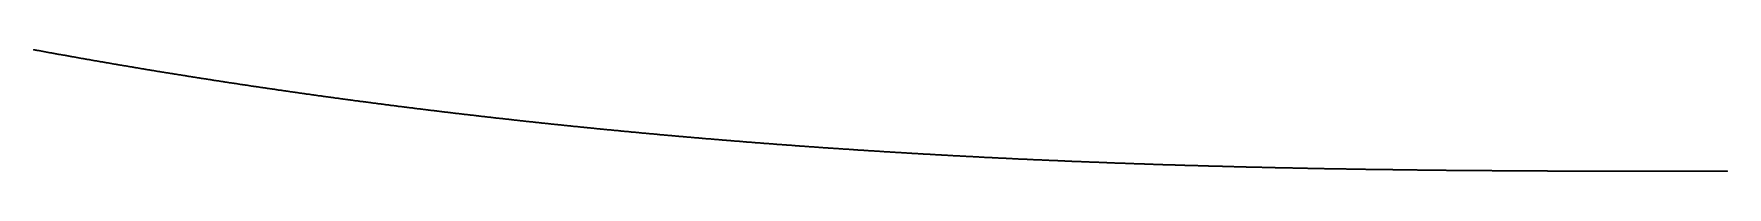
# Model space of a CAD drawing. Header units: metres. Extents: x 0 to 360, y 0 to 49.
# Drawn here: x 337.5 to 360, y 0 to 1.61 of the extents above; entities that cross this region are included whole.
import ezdxf

# ---------------------------------------------------------------- set-up
doc = ezdxf.new("R2010")
doc.units = ezdxf.units.M

msp = doc.modelspace()

# ---------------------------------------------------------------- linework, layer by layer
for p in [(337.502, 1.608), (337.514, 1.606), (337.525, 1.604), (337.536, 1.602), (337.547, 1.6), (337.558, 1.598), (337.569, 1.596), (337.58, 1.594), (337.591, 1.592), (337.602, 1.59), (337.613, 1.588), (337.624, 1.585), (337.635, 1.583), (337.646, 1.581), (337.657, 1.579), (337.669, 1.577), (337.68, 1.575), (337.691, 1.573), (337.702, 1.571), (337.713, 1.569), (337.724, 1.567), (337.735, 1.565), (337.746, 1.563), (337.757, 1.561), (337.768, 1.559), (337.779, 1.557), (337.791, 1.555), (337.802, 1.553), (337.813, 1.551), (337.824, 1.549), (337.835, 1.547), (337.846, 1.545), (337.857, 1.543), (337.868, 1.541), (337.879, 1.54), (337.89, 1.538), (337.901, 1.536), (337.913, 1.534), (337.924, 1.532), (337.935, 1.53), (337.946, 1.528), (337.957, 1.526), (337.968, 1.524), (337.979, 1.522), (337.99, 1.52), (338.001, 1.518), (338.012, 1.516), (338.024, 1.514), (338.035, 1.512), (338.046, 1.51), (338.057, 1.508), (338.068, 1.506), (338.079, 1.504), (338.09, 1.502), (338.101, 1.5), (338.112, 1.498), (338.124, 1.496), (338.135, 1.494), (338.146, 1.492), (338.157, 1.49), (338.168, 1.488), (338.179, 1.486), (338.19, 1.485), (338.201, 1.483), (338.212, 1.481), (338.224, 1.479), (338.235, 1.477), (338.246, 1.475), (338.257, 1.473), (338.268, 1.471), (338.279, 1.469), (338.29, 1.467), (338.301, 1.465), (338.313, 1.463), (338.324, 1.461), (338.335, 1.459), (338.346, 1.457), (338.357, 1.456), (338.368, 1.454), (338.379, 1.452), (338.39, 1.45), (338.402, 1.448), (338.413, 1.446), (338.424, 1.444), (338.435, 1.442), (338.446, 1.44), (338.457, 1.438), (338.468, 1.436), (338.479, 1.434), (338.491, 1.433), (338.502, 1.431), (338.513, 1.429), (338.524, 1.427), (338.535, 1.425), (338.546, 1.423), (338.557, 1.421), (338.569, 1.419), (338.58, 1.417), (338.591, 1.415), (338.602, 1.414), (338.613, 1.412), (338.624, 1.41), (338.635, 1.408), (338.647, 1.406), (338.658, 1.404), (338.669, 1.402), (338.68, 1.4), (338.691, 1.398), (338.702, 1.397), (338.713, 1.395), (338.725, 1.393), (338.736, 1.391), (338.747, 1.389), (338.758, 1.387), (338.769, 1.385), (338.78, 1.383), (338.792, 1.382), (338.803, 1.38), (338.814, 1.378), (338.825, 1.376), (338.836, 1.374), (338.847, 1.372), (338.858, 1.37), (338.87, 1.368), (338.881, 1.367), (338.892, 1.365), (338.903, 1.363), (338.914, 1.361), (338.925, 1.359), (338.937, 1.357), (338.948, 1.356), (338.959, 1.354), (338.97, 1.352), (338.981, 1.35), (338.992, 1.348), (339.004, 1.346), (339.015, 1.344), (339.026, 1.343), (339.037, 1.341), (339.048, 1.339), (339.059, 1.337), (339.071, 1.335), (339.082, 1.333), (339.093, 1.332), (339.104, 1.33), (339.115, 1.328), (339.126, 1.326), (339.138, 1.324), (339.149, 1.322), (339.16, 1.321), (339.171, 1.319), (339.182, 1.317), (339.194, 1.315), (339.205, 1.313), (339.216, 1.311), (339.227, 1.31), (339.238, 1.308), (339.249, 1.306), (339.261, 1.304), (339.272, 1.302), (339.283, 1.301), (339.294, 1.299), (339.305, 1.297), (339.317, 1.295), (339.328, 1.293), (339.339, 1.292), (339.35, 1.29), (339.361, 1.288), (339.373, 1.286), (339.384, 1.284), (339.395, 1.283), (339.406, 1.281), (339.417, 1.279), (339.428, 1.277), (339.44, 1.275), (339.451, 1.274), (339.462, 1.272), (339.473, 1.27), (339.484, 1.268), (339.496, 1.267), (339.507, 1.265), (339.518, 1.263), (339.529, 1.261), (339.54, 1.259), (339.552, 1.258), (339.563, 1.256), (339.574, 1.254), (339.585, 1.252), (339.596, 1.251), (339.608, 1.249), (339.619, 1.247), (339.63, 1.245), (339.641, 1.243), (339.653, 1.242), (339.664, 1.24), (339.675, 1.238), (339.686, 1.236), (339.697, 1.235), (339.709, 1.233), (339.72, 1.231), (339.731, 1.229), (339.742, 1.228), (339.753, 1.226), (339.765, 1.224), (339.776, 1.222), (339.787, 1.221), (339.798, 1.219), (339.81, 1.217), (339.821, 1.215), (339.832, 1.214), (339.843, 1.212), (339.854, 1.21), (339.866, 1.208), (339.877, 1.207), (339.888, 1.205), (339.899, 1.203), (339.911, 1.201), (339.922, 1.2), (339.933, 1.198), (339.944, 1.196), (339.955, 1.195), (339.967, 1.193), (339.978, 1.191), (339.989, 1.189), (340, 1.188), (340.012, 1.186), (340.023, 1.184), (340.034, 1.183), (340.045, 1.181), (340.056, 1.179), (340.068, 1.177), (340.079, 1.176), (340.09, 1.174), (340.101, 1.172), (340.113, 1.171), (340.124, 1.169), (340.135, 1.167), (340.146, 1.165), (340.158, 1.164), (340.169, 1.162), (340.18, 1.16), (340.191, 1.159), (340.203, 1.157), (340.214, 1.155), (340.225, 1.154), (340.236, 1.152), (340.248, 1.15), (340.259, 1.148), (340.27, 1.147), (340.281, 1.145), (340.292, 1.143), (340.304, 1.142), (340.315, 1.14), (340.326, 1.138), (340.337, 1.137), (340.349, 1.135), (340.36, 1.133), (340.371, 1.132), (340.382, 1.13), (340.394, 1.128), (340.405, 1.127), (340.416, 1.125), (340.427, 1.123), (340.439, 1.122), (340.45, 1.12), (340.461, 1.118), (340.473, 1.117), (340.484, 1.115), (340.495, 1.113), (340.506, 1.112), (340.518, 1.11), (340.529, 1.108), (340.54, 1.107), (340.551, 1.105), (340.563, 1.103), (340.574, 1.102), (340.585, 1.1), (340.596, 1.098), (340.608, 1.097), (340.619, 1.095), (340.63, 1.093), (340.641, 1.092), (340.653, 1.09), (340.664, 1.089), (340.675, 1.087), (340.686, 1.085), (340.698, 1.084), (340.709, 1.082), (340.72, 1.08), (340.732, 1.079), (340.743, 1.077), (340.754, 1.075), (340.765, 1.074), (340.777, 1.072), (340.788, 1.071), (340.799, 1.069), (340.81, 1.067), (340.822, 1.066), (340.833, 1.064), (340.844, 1.063), (340.856, 1.061), (340.867, 1.059), (340.878, 1.058), (340.889, 1.056), (340.901, 1.054), (340.912, 1.053), (340.923, 1.051), (340.935, 1.05), (340.946, 1.048), (340.957, 1.046), (340.968, 1.045), (340.98, 1.043), (340.991, 1.042), (341.002, 1.04), (341.014, 1.038), (341.025, 1.037), (341.036, 1.035), (341.047, 1.034), (341.059, 1.032), (341.07, 1.03), (341.081, 1.029), (341.093, 1.027), (341.104, 1.026), (341.115, 1.024), (341.126, 1.022), (341.138, 1.021), (341.149, 1.019), (341.16, 1.018), (341.172, 1.016), (341.183, 1.015), (341.194, 1.013), (341.205, 1.011), (341.217, 1.01), (341.228, 1.008), (341.239, 1.007), (341.251, 1.005), (341.262, 1.004), (341.273, 1.002), (341.285, 1), (341.296, 0.999), (341.307, 0.997), (341.318, 0.996), (341.33, 0.994), (341.341, 0.993), (341.352, 0.991), (341.364, 0.99), (341.375, 0.988), (341.386, 0.986), (341.398, 0.985), (341.409, 0.983), (341.42, 0.982), (341.432, 0.98), (341.443, 0.979), (341.454, 0.977), (341.465, 0.976), (341.477, 0.974), (341.488, 0.973), (341.499, 0.971), (341.511, 0.969), (341.522, 0.968), (341.533, 0.966), (341.545, 0.965), (341.556, 0.963), (341.567, 0.962), (341.579, 0.96), (341.59, 0.959), (341.601, 0.957), (341.613, 0.956), (341.624, 0.954), (341.635, 0.953), (341.647, 0.951), (341.658, 0.95), (341.669, 0.948), (341.68, 0.947), (341.692, 0.945), (341.703, 0.944), (341.714, 0.942), (341.726, 0.941), (341.737, 0.939), (341.748, 0.937), (341.76, 0.936), (341.771, 0.934), (341.782, 0.933), (341.794, 0.931), (341.805, 0.93), (341.816, 0.928), (341.828, 0.927), (341.839, 0.925), (341.85, 0.924), (341.862, 0.922), (341.873, 0.921), (341.884, 0.919), (341.896, 0.918), (341.907, 0.917), (341.918, 0.915), (341.93, 0.914), (341.941, 0.912), (341.952, 0.911), (341.964, 0.909), (341.975, 0.908), (341.986, 0.906), (341.998, 0.905), (342.009, 0.903), (342.02, 0.902), (342.032, 0.9), (342.043, 0.899), (342.054, 0.897), (342.066, 0.896), (342.077, 0.894), (342.088, 0.893), (342.1, 0.891), (342.111, 0.89), (342.122, 0.888), (342.134, 0.887), (342.145, 0.886), (342.156, 0.884), (342.168, 0.883), (342.179, 0.881), (342.191, 0.88), (342.202, 0.878), (342.213, 0.877), (342.225, 0.875), (342.236, 0.874), (342.247, 0.872), (342.259, 0.871), (342.27, 0.87), (342.281, 0.868), (342.293, 0.867), (342.304, 0.865), (342.315, 0.864), (342.327, 0.862), (342.338, 0.861), (342.349, 0.859), (342.361, 0.858), (342.372, 0.857), (342.384, 0.855), (342.395, 0.854), (342.406, 0.852), (342.418, 0.851), (342.429, 0.849), (342.44, 0.848), (342.452, 0.847), (342.463, 0.845), (342.474, 0.844), (342.486, 0.842), (342.497, 0.841), (342.508, 0.839), (342.52, 0.838), (342.531, 0.837), (342.543, 0.835), (342.554, 0.834), (342.565, 0.832), (342.577, 0.831), (342.588, 0.83), (342.599, 0.828), (342.611, 0.827), (342.622, 0.825), (342.634, 0.824), (342.645, 0.823), (342.656, 0.821), (342.668, 0.82), (342.679, 0.818), (342.69, 0.817), (342.702, 0.816), (342.713, 0.814), (342.724, 0.813), (342.736, 0.811), (342.747, 0.81), (342.759, 0.809), (342.77, 0.807), (342.781, 0.806), (342.793, 0.804), (342.804, 0.803), (342.815, 0.802), (342.827, 0.8), (342.838, 0.799), (342.85, 0.798), (342.861, 0.796), (342.872, 0.795), (342.884, 0.793), (342.895, 0.792), (342.907, 0.791), (342.918, 0.789), (342.929, 0.788), (342.941, 0.787), (342.952, 0.785), (342.963, 0.784), (342.975, 0.783), (342.986, 0.781), (342.998, 0.78), (343.009, 0.778), (343.02, 0.777), (343.032, 0.776), (343.043, 0.774), (343.055, 0.773), (343.066, 0.772), (343.077, 0.77), (343.089, 0.769), (343.1, 0.768), (343.111, 0.766), (343.123, 0.765), (343.134, 0.764), (343.146, 0.762), (343.157, 0.761), (343.168, 0.76), (343.18, 0.758), (343.191, 0.757), (343.203, 0.756), (343.214, 0.754), (343.225, 0.753), (343.237, 0.752), (343.248, 0.75), (343.26, 0.749), (343.271, 0.748), (343.282, 0.746), (343.294, 0.745), (343.305, 0.744), (343.317, 0.742), (343.328, 0.741), (343.339, 0.74), (343.351, 0.738), (343.362, 0.737), (343.374, 0.736), (343.385, 0.734), (343.396, 0.733), (343.408, 0.732), (343.419, 0.73), (343.431, 0.729), (343.442, 0.728), (343.453, 0.726), (343.465, 0.725), (343.476, 0.724), (343.488, 0.723), (343.499, 0.721), (343.51, 0.72), (343.522, 0.719), (343.533, 0.717), (343.545, 0.716), (343.556, 0.715), (343.568, 0.714), (343.579, 0.712), (343.59, 0.711), (343.602, 0.71), (343.613, 0.708), (343.625, 0.707), (343.636, 0.706), (343.647, 0.704), (343.659, 0.703), (343.67, 0.702), (343.682, 0.701), (343.693, 0.699), (343.704, 0.698), (343.716, 0.697), (343.727, 0.696), (343.739, 0.694), (343.75, 0.693), (343.762, 0.692), (343.773, 0.69), (343.784, 0.689), (343.796, 0.688), (343.807, 0.687), (343.819, 0.685), (343.83, 0.684), (343.842, 0.683), (343.853, 0.682), (343.864, 0.68), (343.876, 0.679), (343.887, 0.678), (343.899, 0.677), (343.91, 0.675), (343.921, 0.674), (343.933, 0.673), (343.944, 0.672), (343.956, 0.67), (343.967, 0.669), (343.979, 0.668), (343.99, 0.667), (344.001, 0.665), (344.013, 0.664), (344.024, 0.663), (344.036, 0.662), (344.047, 0.66), (344.059, 0.659), (344.07, 0.658), (344.081, 0.657), (344.093, 0.655), (344.104, 0.654), (344.116, 0.653), (344.127, 0.652), (344.139, 0.651), (344.15, 0.649), (344.162, 0.648), (344.173, 0.647), (344.184, 0.646), (344.196, 0.644), (344.207, 0.643), (344.219, 0.642), (344.23, 0.641), (344.242, 0.64), (344.253, 0.638), (344.264, 0.637), (344.276, 0.636), (344.287, 0.635), (344.299, 0.634), (344.31, 0.632), (344.322, 0.631), (344.333, 0.63), (344.345, 0.629), (344.356, 0.627), (344.367, 0.626), (344.379, 0.625), (344.39, 0.624), (344.402, 0.623), (344.413, 0.622), (344.425, 0.62), (344.436, 0.619), (344.448, 0.618), (344.459, 0.617), (344.47, 0.616), (344.482, 0.614), (344.493, 0.613), (344.505, 0.612), (344.516, 0.611), (344.528, 0.61), (344.539, 0.608), (344.551, 0.607), (344.562, 0.606), (344.574, 0.605), (344.585, 0.604), (344.596, 0.603), (344.608, 0.601), (344.619, 0.6), (344.631, 0.599), (344.642, 0.598), (344.654, 0.597), (344.665, 0.596), (344.677, 0.594), (344.688, 0.593), (344.7, 0.592), (344.711, 0.591), (344.722, 0.59), (344.734, 0.589), (344.745, 0.587), (344.757, 0.586), (344.768, 0.585), (344.78, 0.584), (344.791, 0.583), (344.803, 0.582), (344.814, 0.581), (344.826, 0.579), (344.837, 0.578), (344.849, 0.577), (344.86, 0.576), (344.871, 0.575), (344.883, 0.574), (344.894, 0.573), (344.906, 0.571), (344.917, 0.57), (344.929, 0.569), (344.94, 0.568), (344.952, 0.567), (344.963, 0.566), (344.975, 0.565), (344.986, 0.563), (344.998, 0.562), (345.009, 0.561), (345.021, 0.56), (345.032, 0.559), (345.043, 0.558), (345.055, 0.557), (345.066, 0.556), (345.078, 0.554), (345.089, 0.553), (345.101, 0.552), (345.112, 0.551), (345.124, 0.55), (345.135, 0.549), (345.147, 0.548), (345.158, 0.547), (345.17, 0.546), (345.181, 0.544), (345.193, 0.543), (345.204, 0.542), (345.216, 0.541), (345.227, 0.54), (345.239, 0.539), (345.25, 0.538), (345.262, 0.537), (345.273, 0.536), (345.284, 0.535), (345.296, 0.533), (345.307, 0.532), (345.319, 0.531), (345.33, 0.53), (345.342, 0.529), (345.353, 0.528), (345.365, 0.527), (345.376, 0.526), (345.388, 0.525), (345.399, 0.524), (345.411, 0.523), (345.422, 0.521), (345.434, 0.52), (345.445, 0.519), (345.457, 0.518), (345.468, 0.517), (345.48, 0.516), (345.491, 0.515), (345.503, 0.514), (345.514, 0.513), (345.526, 0.512), (345.537, 0.511), (345.549, 0.51), (345.56, 0.509), (345.572, 0.508), (345.583, 0.506), (345.595, 0.505), (345.606, 0.504), (345.618, 0.503), (345.629, 0.502), (345.641, 0.501), (345.652, 0.5), (345.664, 0.499), (345.675, 0.498), (345.687, 0.497), (345.698, 0.496), (345.71, 0.495), (345.721, 0.494), (345.732, 0.493), (345.744, 0.492), (345.755, 0.491), (345.767, 0.49), (345.778, 0.489), (345.79, 0.488), (345.801, 0.487), (345.813, 0.486), (345.824, 0.484), (345.836, 0.483), (345.847, 0.482), (345.859, 0.481), (345.87, 0.48), (345.882, 0.479), (345.893, 0.478), (345.905, 0.477), (345.916, 0.476), (345.928, 0.475), (345.939, 0.474), (345.951, 0.473), (345.962, 0.472), (345.974, 0.471), (345.985, 0.47), (345.997, 0.469), (346.009, 0.468), (346.02, 0.467), (346.032, 0.466), (346.043, 0.465), (346.055, 0.464), (346.066, 0.463), (346.078, 0.462), (346.089, 0.461), (346.101, 0.46), (346.112, 0.459), (346.124, 0.458), (346.135, 0.457), (346.147, 0.456), (346.158, 0.455), (346.17, 0.454), (346.181, 0.453), (346.193, 0.452), (346.204, 0.451), (346.216, 0.45), (346.227, 0.449), (346.239, 0.448), (346.25, 0.447), (346.262, 0.446), (346.273, 0.445), (346.285, 0.444), (346.296, 0.443), (346.308, 0.442), (346.319, 0.441), (346.331, 0.44), (346.342, 0.439), (346.354, 0.438), (346.365, 0.437), (346.377, 0.436), (346.388, 0.435), (346.4, 0.434), (346.411, 0.433), (346.423, 0.432), (346.434, 0.431), (346.446, 0.43), (346.457, 0.43), (346.469, 0.429), (346.481, 0.428), (346.492, 0.427), (346.504, 0.426), (346.515, 0.425), (346.527, 0.424), (346.538, 0.423), (346.55, 0.422), (346.561, 0.421), (346.573, 0.42), (346.584, 0.419), (346.596, 0.418), (346.607, 0.417), (346.619, 0.416), (346.63, 0.415), (346.642, 0.414), (346.653, 0.413), (346.665, 0.412), (346.676, 0.411), (346.688, 0.41), (346.699, 0.41), (346.711, 0.409), (346.723, 0.408), (346.734, 0.407), (346.746, 0.406), (346.757, 0.405), (346.769, 0.404), (346.78, 0.403), (346.792, 0.402), (346.803, 0.401), (346.815, 0.4), (346.826, 0.399), (346.838, 0.398), (346.849, 0.397), (346.861, 0.397), (346.872, 0.396), (346.884, 0.395), (346.895, 0.394), (346.907, 0.393), (346.919, 0.392), (346.93, 0.391), (346.942, 0.39), (346.953, 0.389), (346.965, 0.388), (346.976, 0.387), (346.988, 0.386), (346.999, 0.386), (347.011, 0.385), (347.022, 0.384), (347.034, 0.383), (347.045, 0.382), (347.057, 0.381), (347.069, 0.38), (347.08, 0.379), (347.092, 0.378), (347.103, 0.377), (347.115, 0.377), (347.126, 0.376), (347.138, 0.375), (347.149, 0.374), (347.161, 0.373), (347.172, 0.372), (347.184, 0.371), (347.195, 0.37), (347.207, 0.369), (347.219, 0.369), (347.23, 0.368), (347.242, 0.367), (347.253, 0.366), (347.265, 0.365), (347.276, 0.364), (347.288, 0.363), (347.299, 0.362), (347.311, 0.362), (347.322, 0.361), (347.334, 0.36), (347.346, 0.359), (347.357, 0.358), (347.369, 0.357), (347.38, 0.356), (347.392, 0.356), (347.403, 0.355), (347.415, 0.354), (347.426, 0.353), (347.438, 0.352), (347.449, 0.351), (347.461, 0.35), (347.473, 0.35), (347.484, 0.349), (347.496, 0.348), (347.507, 0.347), (347.519, 0.346), (347.53, 0.345), (347.542, 0.344), (347.553, 0.344), (347.565, 0.343), (347.577, 0.342), (347.588, 0.341), (347.6, 0.34), (347.611, 0.339), (347.623, 0.338), (347.634, 0.338), (347.646, 0.337), (347.657, 0.336), (347.669, 0.335), (347.681, 0.334), (347.692, 0.333), (347.704, 0.333), (347.715, 0.332), (347.727, 0.331), (347.738, 0.33), (347.75, 0.329), (347.761, 0.329), (347.773, 0.328), (347.785, 0.327), (347.796, 0.326), (347.808, 0.325), (347.819, 0.324), (347.831, 0.324), (347.842, 0.323), (347.854, 0.322), (347.865, 0.321), (347.877, 0.32), (347.889, 0.32), (347.9, 0.319), (347.912, 0.318), (347.923, 0.317), (347.935, 0.316), (347.946, 0.315), (347.958, 0.315), (347.97, 0.314), (347.981, 0.313), (347.993, 0.312), (348.004, 0.311), (348.016, 0.311), (348.027, 0.31), (348.039, 0.309), (348.05, 0.308), (348.062, 0.307), (348.074, 0.307), (348.085, 0.306), (348.097, 0.305), (348.108, 0.304), (348.12, 0.304), (348.131, 0.303), (348.143, 0.302), (348.155, 0.301), (348.166, 0.3), (348.178, 0.3), (348.189, 0.299), (348.201, 0.298), (348.212, 0.297), (348.224, 0.297), (348.236, 0.296), (348.247, 0.295), (348.259, 0.294), (348.27, 0.293), (348.282, 0.293), (348.293, 0.292), (348.305, 0.291), (348.317, 0.29), (348.328, 0.29), (348.34, 0.289), (348.351, 0.288), (348.363, 0.287), (348.374, 0.287), (348.386, 0.286), (348.398, 0.285), (348.409, 0.284), (348.421, 0.283), (348.432, 0.283), (348.444, 0.282), (348.455, 0.281), (348.467, 0.28), (348.479, 0.28), (348.49, 0.279), (348.502, 0.278), (348.513, 0.277), (348.525, 0.277), (348.536, 0.276), (348.548, 0.275), (348.56, 0.275), (348.571, 0.274), (348.583, 0.273), (348.594, 0.272), (348.606, 0.272), (348.618, 0.271), (348.629, 0.27), (348.641, 0.269), (348.652, 0.269), (348.664, 0.268), (348.675, 0.267), (348.687, 0.266), (348.699, 0.266), (348.71, 0.265), (348.722, 0.264), (348.733, 0.264), (348.745, 0.263), (348.757, 0.262), (348.768, 0.261), (348.78, 0.261), (348.791, 0.26), (348.803, 0.259), (348.814, 0.258), (348.826, 0.258), (348.838, 0.257), (348.849, 0.256), (348.861, 0.256), (348.872, 0.255), (348.884, 0.254), (348.896, 0.254), (348.907, 0.253), (348.919, 0.252), (348.93, 0.251), (348.942, 0.251), (348.953, 0.25), (348.965, 0.249), (348.977, 0.249), (348.988, 0.248), (349, 0.247), (349.011, 0.246), (349.023, 0.246), (349.035, 0.245), (349.046, 0.244), (349.058, 0.244), (349.069, 0.243), (349.081, 0.242), (349.093, 0.242), (349.104, 0.241), (349.116, 0.24), (349.127, 0.24), (349.139, 0.239), (349.15, 0.238), (349.162, 0.238), (349.174, 0.237), (349.185, 0.236), (349.197, 0.236), (349.208, 0.235), (349.22, 0.234), (349.232, 0.233), (349.243, 0.233), (349.255, 0.232), (349.266, 0.231), (349.278, 0.231), (349.29, 0.23), (349.301, 0.229), (349.313, 0.229), (349.324, 0.228), (349.336, 0.227), (349.348, 0.227), (349.359, 0.226), (349.371, 0.225), (349.382, 0.225), (349.394, 0.224), (349.406, 0.224), (349.417, 0.223), (349.429, 0.222), (349.44, 0.222), (349.452, 0.221), (349.464, 0.22), (349.475, 0.22), (349.487, 0.219), (349.498, 0.218), (349.51, 0.218), (349.522, 0.217), (349.533, 0.216), (349.545, 0.216), (349.556, 0.215), (349.568, 0.214), (349.58, 0.214), (349.591, 0.213), (349.603, 0.213), (349.614, 0.212), (349.626, 0.211), (349.638, 0.211), (349.649, 0.21), (349.661, 0.209), (349.672, 0.209), (349.684, 0.208), (349.696, 0.207), (349.707, 0.207), (349.719, 0.206), (349.73, 0.206), (349.742, 0.205), (349.754, 0.204), (349.765, 0.204), (349.777, 0.203), (349.788, 0.202), (349.8, 0.202), (349.812, 0.201), (349.823, 0.201), (349.835, 0.2), (349.846, 0.199), (349.858, 0.199), (349.87, 0.198), (349.881, 0.198), (349.893, 0.197), (349.904, 0.196), (349.916, 0.196), (349.928, 0.195), (349.939, 0.195), (349.951, 0.194), (349.962, 0.193), (349.974, 0.193), (349.986, 0.192), (349.997, 0.192), (350.009, 0.191), (350.021, 0.19), (350.032, 0.19), (350.044, 0.189), (350.055, 0.189), (350.067, 0.188), (350.079, 0.187), (350.09, 0.187), (350.102, 0.186), (350.113, 0.186), (350.125, 0.185), (350.137, 0.184), (350.148, 0.184), (350.16, 0.183), (350.171, 0.183), (350.183, 0.182), (350.195, 0.182), (350.206, 0.181), (350.218, 0.18), (350.23, 0.18), (350.241, 0.179), (350.253, 0.179), (350.264, 0.178), (350.276, 0.178), (350.288, 0.177), (350.299, 0.176), (350.311, 0.176), (350.322, 0.175), (350.334, 0.175), (350.346, 0.174), (350.357, 0.174), (350.369, 0.173), (350.381, 0.172), (350.392, 0.172), (350.404, 0.171), (350.415, 0.171), (350.427, 0.17), (350.439, 0.17), (350.45, 0.169), (350.462, 0.169), (350.473, 0.168), (350.485, 0.167), (350.497, 0.167), (350.508, 0.166), (350.52, 0.166), (350.532, 0.165), (350.543, 0.165), (350.555, 0.164), (350.566, 0.164), (350.578, 0.163), (350.59, 0.162), (350.601, 0.162), (350.613, 0.161), (350.624, 0.161), (350.636, 0.16), (350.648, 0.16), (350.659, 0.159), (350.671, 0.159), (350.683, 0.158), (350.694, 0.158), (350.706, 0.157), (350.717, 0.157), (350.729, 0.156), (350.741, 0.156), (350.752, 0.155), (350.764, 0.154), (350.776, 0.154), (350.787, 0.153), (350.799, 0.153), (350.81, 0.152), (350.822, 0.152), (350.834, 0.151), (350.845, 0.151), (350.857, 0.15), (350.869, 0.15), (350.88, 0.149), (350.892, 0.149), (350.903, 0.148), (350.915, 0.148), (350.927, 0.147), (350.938, 0.147), (350.95, 0.146), (350.962, 0.146), (350.973, 0.145), (350.985, 0.145), (350.996, 0.144), (351.008, 0.144), (351.02, 0.143), (351.031, 0.143), (351.043, 0.142), (351.055, 0.142), (351.066, 0.141), (351.078, 0.141), (351.089, 0.14), (351.101, 0.14), (351.113, 0.139), (351.124, 0.139), (351.136, 0.138), (351.148, 0.138), (351.159, 0.137), (351.171, 0.137), (351.182, 0.136), (351.194, 0.136), (351.206, 0.135), (351.217, 0.135), (351.229, 0.134), (351.241, 0.134), (351.252, 0.133), (351.264, 0.133), (351.276, 0.132), (351.287, 0.132), (351.299, 0.131), (351.31, 0.131), (351.322, 0.13), (351.334, 0.13), (351.345, 0.13), (351.357, 0.129), (351.369, 0.129), (351.38, 0.128), (351.392, 0.128), (351.403, 0.127), (351.415, 0.127), (351.427, 0.126), (351.438, 0.126), (351.45, 0.125), (351.462, 0.125), (351.473, 0.124), (351.485, 0.124), (351.497, 0.123), (351.508, 0.123), (351.52, 0.123), (351.531, 0.122), (351.543, 0.122), (351.555, 0.121), (351.566, 0.121), (351.578, 0.12), (351.59, 0.12), (351.601, 0.119), (351.613, 0.119), (351.624, 0.118), (351.636, 0.118), (351.648, 0.118), (351.659, 0.117), (351.671, 0.117), (351.683, 0.116), (351.694, 0.116), (351.706, 0.115), (351.718, 0.115), (351.729, 0.114), (351.741, 0.114), (351.752, 0.114), (351.764, 0.113), (351.776, 0.113), (351.787, 0.112), (351.799, 0.112), (351.811, 0.111), (351.822, 0.111), (351.834, 0.111), (351.846, 0.11), (351.857, 0.11), (351.869, 0.109), (351.881, 0.109), (351.892, 0.108), (351.904, 0.108), (351.915, 0.108), (351.927, 0.107), (351.939, 0.107), (351.95, 0.106), (351.962, 0.106), (351.974, 0.105), (351.985, 0.105), (351.997, 0.105), (352.009, 0.104), (352.02, 0.104), (352.032, 0.103), (352.043, 0.103), (352.055, 0.103), (352.067, 0.102), (352.078, 0.102), (352.09, 0.101), (352.102, 0.101), (352.113, 0.101), (352.125, 0.1), (352.137, 0.1), (352.148, 0.099), (352.16, 0.099), (352.172, 0.099), (352.183, 0.098), (352.195, 0.098), (352.206, 0.097), (352.218, 0.097), (352.23, 0.097), (352.241, 0.096), (352.253, 0.096), (352.265, 0.095), (352.276, 0.095), (352.288, 0.095), (352.3, 0.094), (352.311, 0.094), (352.323, 0.093), (352.335, 0.093), (352.346, 0.093), (352.358, 0.092), (352.369, 0.092), (352.381, 0.091), (352.393, 0.091), (352.404, 0.091), (352.416, 0.09), (352.428, 0.09), (352.439, 0.09), (352.451, 0.089), (352.463, 0.089), (352.474, 0.088), (352.486, 0.088), (352.498, 0.088), (352.509, 0.087), (352.521, 0.087), (352.532, 0.087), (352.544, 0.086), (352.556, 0.086), (352.567, 0.085), (352.579, 0.085), (352.591, 0.085), (352.602, 0.084), (352.614, 0.084), (352.626, 0.084), (352.637, 0.083), (352.649, 0.083), (352.661, 0.083), (352.672, 0.082), (352.684, 0.082), (352.696, 0.082), (352.707, 0.081), (352.719, 0.081), (352.731, 0.08), (352.742, 0.08), (352.754, 0.08), (352.765, 0.079), (352.777, 0.079), (352.789, 0.079), (352.8, 0.078), (352.812, 0.078), (352.824, 0.078), (352.835, 0.077), (352.847, 0.077), (352.859, 0.077), (352.87, 0.076), (352.882, 0.076), (352.894, 0.076), (352.905, 0.075), (352.917, 0.075), (352.929, 0.075), (352.94, 0.074), (352.952, 0.074), (352.964, 0.074), (352.975, 0.073), (352.987, 0.073), (352.998, 0.073), (353.01, 0.072), (353.022, 0.072), (353.033, 0.072), (353.045, 0.071), (353.057, 0.071), (353.068, 0.071), (353.08, 0.07), (353.092, 0.07), (353.103, 0.07), (353.115, 0.069), (353.127, 0.069), (353.138, 0.069), (353.15, 0.068), (353.162, 0.068), (353.173, 0.068), (353.185, 0.067), (353.197, 0.067), (353.208, 0.067), (353.22, 0.066), (353.232, 0.066), (353.243, 0.066), (353.255, 0.065), (353.266, 0.065), (353.278, 0.065), (353.29, 0.065), (353.301, 0.064), (353.313, 0.064), (353.325, 0.064), (353.336, 0.063), (353.348, 0.063), (353.36, 0.063), (353.371, 0.062), (353.383, 0.062), (353.395, 0.062), (353.406, 0.061), (353.418, 0.061), (353.43, 0.061), (353.441, 0.061), (353.453, 0.06), (353.465, 0.06), (353.476, 0.06), (353.488, 0.059), (353.5, 0.059), (353.511, 0.059), (353.523, 0.059), (353.535, 0.058), (353.546, 0.058), (353.558, 0.058), (353.57, 0.057), (353.581, 0.057), (353.593, 0.057), (353.604, 0.057), (353.616, 0.056), (353.628, 0.056), (353.639, 0.056), (353.651, 0.055), (353.663, 0.055), (353.674, 0.055), (353.686, 0.055), (353.698, 0.054), (353.709, 0.054), (353.721, 0.054), (353.733, 0.053), (353.744, 0.053), (353.756, 0.053), (353.768, 0.053), (353.779, 0.052), (353.791, 0.052), (353.803, 0.052), (353.814, 0.052), (353.826, 0.051), (353.838, 0.051), (353.849, 0.051), (353.861, 0.05), (353.873, 0.05), (353.884, 0.05), (353.896, 0.05), (353.908, 0.049), (353.919, 0.049), (353.931, 0.049), (353.943, 0.049), (353.954, 0.048), (353.966, 0.048), (353.978, 0.048), (353.989, 0.048), (354.001, 0.047), (354.013, 0.047), (354.024, 0.047), (354.036, 0.047), (354.048, 0.046), (354.059, 0.046), (354.071, 0.046), (354.082, 0.046), (354.094, 0.045), (354.106, 0.045), (354.117, 0.045), (354.129, 0.045), (354.141, 0.044), (354.152, 0.044), (354.164, 0.044), (354.176, 0.044), (354.187, 0.043), (354.199, 0.043), (354.211, 0.043), (354.222, 0.043), (354.234, 0.042), (354.246, 0.042), (354.257, 0.042), (354.269, 0.042), (354.281, 0.041), (354.292, 0.041), (354.304, 0.041), (354.316, 0.041), (354.327, 0.041), (354.339, 0.04), (354.351, 0.04), (354.362, 0.04), (354.374, 0.04), (354.386, 0.039), (354.397, 0.039), (354.409, 0.039), (354.421, 0.039), (354.432, 0.038), (354.444, 0.038), (354.456, 0.038), (354.467, 0.038), (354.479, 0.038), (354.491, 0.037), (354.502, 0.037), (354.514, 0.037), (354.526, 0.037), (354.537, 0.036), (354.549, 0.036), (354.561, 0.036), (354.572, 0.036), (354.584, 0.036), (354.596, 0.035), (354.607, 0.035), (354.619, 0.035), (354.631, 0.035), (354.642, 0.035), (354.654, 0.034), (354.666, 0.034), (354.677, 0.034), (354.689, 0.034), (354.701, 0.034), (354.712, 0.033), (354.724, 0.033), (354.736, 0.033), (354.747, 0.033), (354.759, 0.033), (354.771, 0.032), (354.782, 0.032), (354.794, 0.032), (354.806, 0.032), (354.817, 0.032), (354.829, 0.031), (354.841, 0.031), (354.852, 0.031), (354.864, 0.031), (354.876, 0.031), (354.887, 0.03), (354.899, 0.03), (354.911, 0.03), (354.922, 0.03), (354.934, 0.03), (354.946, 0.029), (354.957, 0.029), (354.969, 0.029), (354.981, 0.029), (354.992, 0.029), (355.004, 0.028), (355.016, 0.028), (355.027, 0.028), (355.039, 0.028), (355.051, 0.028), (355.062, 0.028), (355.074, 0.027), (355.086, 0.027), (355.097, 0.027), (355.109, 0.027), (355.121, 0.027), (355.132, 0.026), (355.144, 0.026), (355.156, 0.026), (355.167, 0.026), (355.179, 0.026), (355.191, 0.026), (355.202, 0.025), (355.214, 0.025), (355.226, 0.025), (355.237, 0.025), (355.249, 0.025), (355.261, 0.025), (355.272, 0.024), (355.284, 0.024), (355.296, 0.024), (355.307, 0.024), (355.319, 0.024), (355.331, 0.024), (355.342, 0.023), (355.354, 0.023), (355.366, 0.023), (355.377, 0.023), (355.389, 0.023), (355.401, 0.023), (355.412, 0.022), (355.424, 0.022), (355.436, 0.022), (355.447, 0.022), (355.459, 0.022), (355.471, 0.022), (355.482, 0.021), (355.494, 0.021), (355.506, 0.021), (355.517, 0.021), (355.529, 0.021), (355.541, 0.021), (355.552, 0.021), (355.564, 0.02), (355.576, 0.02), (355.587, 0.02), (355.599, 0.02), (355.611, 0.02), (355.622, 0.02), (355.634, 0.019), (355.646, 0.019), (355.657, 0.019), (355.669, 0.019), (355.681, 0.019), (355.692, 0.019), (355.704, 0.019), (355.716, 0.018), (355.727, 0.018), (355.739, 0.018), (355.751, 0.018), (355.762, 0.018), (355.774, 0.018), (355.786, 0.018), (355.797, 0.017), (355.809, 0.017), (355.821, 0.017), (355.832, 0.017), (355.844, 0.017), (355.856, 0.017), (355.867, 0.017), (355.879, 0.017), (355.891, 0.016), (355.902, 0.016), (355.914, 0.016), (355.926, 0.016), (355.937, 0.016), (355.949, 0.016), (355.961, 0.016), (355.972, 0.015), (355.984, 0.015), (355.996, 0.015), (356.007, 0.015), (356.019, 0.015), (356.031, 0.015), (356.042, 0.015), (356.054, 0.015), (356.066, 0.015), (356.077, 0.014), (356.089, 0.014), (356.101, 0.014), (356.112, 0.014), (356.124, 0.014), (356.136, 0.014), (356.147, 0.014), (356.159, 0.014), (356.171, 0.013), (356.182, 0.013), (356.194, 0.013), (356.206, 0.013), (356.218, 0.013), (356.229, 0.013), (356.241, 0.013), (356.253, 0.013), (356.264, 0.013), (356.276, 0.012), (356.288, 0.012), (356.299, 0.012), (356.311, 0.012), (356.323, 0.012), (356.334, 0.012), (356.346, 0.012), (356.358, 0.012), (356.369, 0.012), (356.381, 0.011), (356.393, 0.011), (356.404, 0.011), (356.416, 0.011), (356.428, 0.011), (356.439, 0.011), (356.451, 0.011), (356.463, 0.011), (356.474, 0.011), (356.486, 0.011), (356.498, 0.01), (356.509, 0.01), (356.521, 0.01), (356.533, 0.01), (356.544, 0.01), (356.556, 0.01), (356.568, 0.01), (356.579, 0.01), (356.591, 0.01), (356.603, 0.01), (356.614, 0.009), (356.626, 0.009), (356.638, 0.009), (356.649, 0.009), (356.661, 0.009), (356.673, 0.009), (356.684, 0.009), (356.696, 0.009), (356.708, 0.009), (356.719, 0.009), (356.731, 0.009), (356.743, 0.008), (356.754, 0.008), (356.766, 0.008), (356.778, 0.008), (356.789, 0.008), (356.801, 0.008), (356.813, 0.008), (356.824, 0.008), (356.836, 0.008), (356.848, 0.008), (356.859, 0.008), (356.871, 0.008), (356.883, 0.007), (356.894, 0.007), (356.906, 0.007), (356.918, 0.007), (356.93, 0.007), (356.941, 0.007), (356.953, 0.007), (356.965, 0.007), (356.976, 0.007), (356.988, 0.007), (357, 0.007), (357.011, 0.007), (357.023, 0.007), (357.035, 0.006), (357.046, 0.006), (357.058, 0.006), (357.07, 0.006), (357.081, 0.006), (357.093, 0.006), (357.105, 0.006), (357.116, 0.006), (357.128, 0.006), (357.14, 0.006), (357.151, 0.006), (357.163, 0.006), (357.175, 0.006), (357.186, 0.006), (357.198, 0.006), (357.21, 0.005), (357.221, 0.005), (357.233, 0.005), (357.245, 0.005), (357.256, 0.005), (357.268, 0.005), (357.28, 0.005), (357.291, 0.005), (357.303, 0.005), (357.315, 0.005), (357.326, 0.005), (357.338, 0.005), (357.35, 0.005), (357.361, 0.005), (357.373, 0.005), (357.385, 0.005), (357.396, 0.004), (357.408, 0.004), (357.42, 0.004), (357.431, 0.004), (357.443, 0.004), (357.455, 0.004), (357.467, 0.004), (357.478, 0.004), (357.49, 0.004), (357.502, 0.004), (357.513, 0.004), (357.525, 0.004), (357.537, 0.004), (357.548, 0.004), (357.56, 0.004), (357.572, 0.004), (357.583, 0.004), (357.595, 0.004), (357.607, 0.004), (357.618, 0.003), (357.63, 0.003), (357.642, 0.003), (357.653, 0.003), (357.665, 0.003), (357.677, 0.003), (357.688, 0.003), (357.7, 0.003), (357.712, 0.003), (357.723, 0.003), (357.735, 0.003), (357.747, 0.003), (357.758, 0.003), (357.77, 0.003), (357.782, 0.003), (357.793, 0.003), (357.805, 0.003), (357.817, 0.003), (357.828, 0.003), (357.84, 0.003), (357.852, 0.003), (357.863, 0.003), (357.875, 0.002), (357.887, 0.002), (357.898, 0.002), (357.91, 0.002), (357.922, 0.002), (357.933, 0.002), (357.945, 0.002), (357.957, 0.002), (357.969, 0.002), (357.98, 0.002), (357.992, 0.002), (358.004, 0.002), (358.015, 0.002), (358.027, 0.002), (358.039, 0.002), (358.05, 0.002), (358.062, 0.002), (358.074, 0.002), (358.085, 0.002), (358.097, 0.002), (358.109, 0.002), (358.12, 0.002), (358.132, 0.002), (358.144, 0.002), (358.155, 0.002), (358.167, 0.002), (358.179, 0.002), (358.19, 0.002), (358.202, 0.002), (358.214, 0.002), (358.225, 0.001), (358.237, 0.001), (358.249, 0.001), (358.26, 0.001), (358.272, 0.001), (358.284, 0.001), (358.295, 0.001), (358.307, 0.001), (358.319, 0.001), (358.33, 0.001), (358.342, 0.001), (358.354, 0.001), (358.365, 0.001), (358.377, 0.001), (358.389, 0.001), (358.4, 0.001), (358.412, 0.001), (358.424, 0.001), (358.435, 0.001), (358.447, 0.001), (358.459, 0.001), (358.471, 0.001), (358.482, 0.001), (358.494, 0.001), (358.506, 0.001), (358.517, 0.001), (358.529, 0.001), (358.541, 0.001), (358.552, 0.001), (358.564, 0.001), (358.576, 0.001), (358.587, 0.001), (358.599, 0.001), (358.611, 0.001), (358.622, 0.001), (358.634, 0.001), (358.646, 0.001), (358.657, 0.001), (358.669, 0.001), (358.681, 0.001), (358.692, 0.001), (358.704, 0.001), (358.716, 0.001), (358.727, 0.001), (358.739, 0.001), (358.751, 0.001), (358.762, 0.001), (358.774, 0.001), (358.786, 0.001), (358.797, 0), (358.809, 0), (358.821, 0), (358.832, 0), (358.844, 0), (358.856, 0), (358.867, 0), (358.879, 0), (358.891, 0), (358.902, 0), (358.914, 0), (358.926, 0), (358.938, 0), (358.949, 0), (358.961, 0), (358.973, 0), (358.984, 0), (358.996, 0), (359.008, 0), (359.019, 0), (359.031, 0), (359.043, 0), (359.054, 0), (359.066, 0), (359.078, 0), (359.089, 0), (359.101, 0), (359.113, 0), (359.124, 0), (359.136, 0), (359.148, 0), (359.159, 0), (359.171, 0), (359.183, 0), (359.194, 0), (359.206, 0), (359.218, 0), (359.229, 0), (359.241, 0), (359.253, 0), (359.264, 0), (359.276, 0), (359.288, 0), (359.299, 0), (359.311, 0), (359.323, 0), (359.334, 0), (359.346, 0), (359.358, 0), (359.37, 0), (359.381, 0), (359.393, 0), (359.405, 0), (359.416, 0), (359.428, 0), (359.44, 0), (359.451, 0), (359.463, 0), (359.475, 0), (359.486, 0), (359.498, 0), (359.51, 0), (359.521, 0), (359.533, 0), (359.545, 0), (359.556, 0), (359.568, 0), (359.58, 0), (359.591, 0), (359.603, 0), (359.615, 0), (359.626, 0), (359.638, 0), (359.65, 0), (359.661, 0), (359.673, 0), (359.685, 0), (359.696, 0), (359.708, 0), (359.72, 0), (359.731, 0), (359.743, 0), (359.755, 0), (359.766, 0), (359.778, 0), (359.79, 0), (359.801, 0), (359.813, 0), (359.825, 0), (359.837, 0), (359.848, 0), (359.86, 0), (359.872, 0), (359.883, 0), (359.895, 0), (359.907, 0), (359.918, 0), (359.93, 0), (359.942, 0), (359.953, 0), (359.965, 0), (359.977, 0), (359.988, 0), (360, 0), (360, 0)]:
    msp.add_point(p)

doc.saveas('drawing.dxf')
